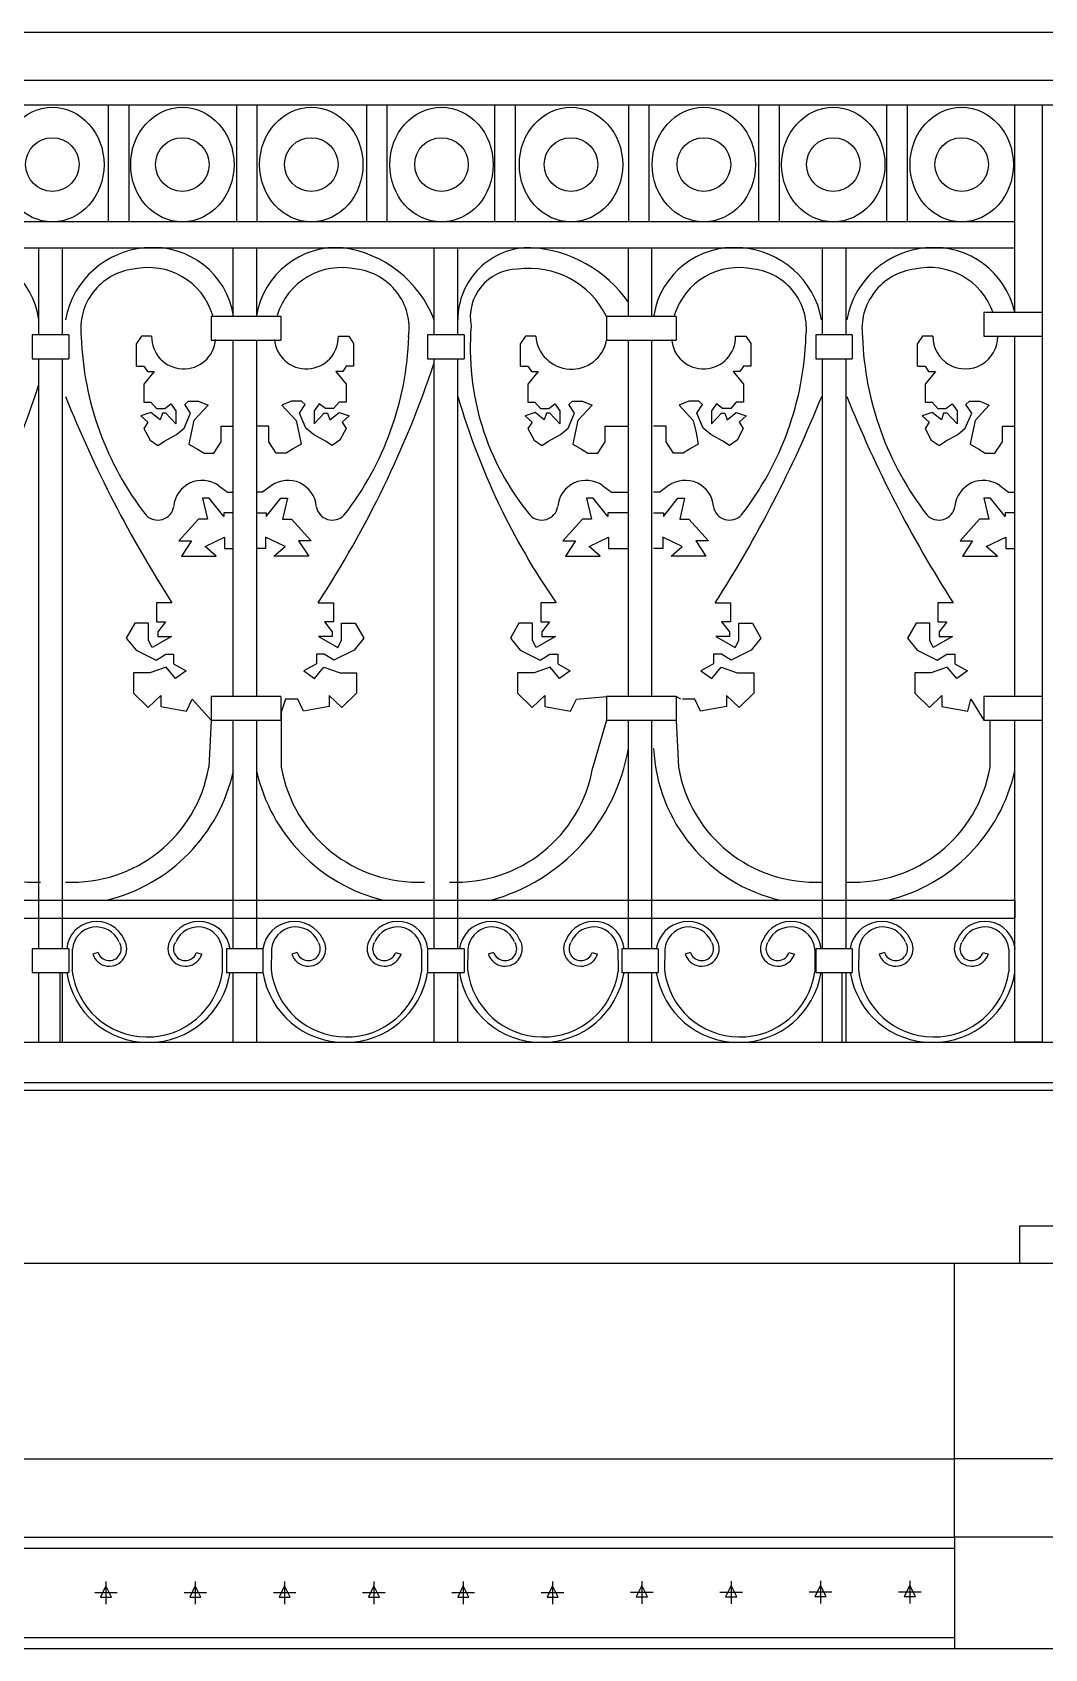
# Model space of a CAD drawing. Header units: millimetres. Extents: x 1931 to 30327, y -2374 to 17555.
# Drawn here: x 11804 to 12711, y 12783 to 14230 of the extents above; entities that cross this region are included whole.
import ezdxf

# ---------------------------------------------------------------- set-up
doc = ezdxf.new("R2010")
doc.units = ezdxf.units.MM

msp = doc.modelspace()

# ---------------------------------------------------------------- linework, layer by layer
at = {"color": 4, "linetype": 'ByBlock', "lineweight": -2}
for p, q in [((10889.6, 14230.4), (12803.1, 14230.4)), ((10889.6, 14187.5), (12803.1, 14187.5)), ((12803.1, 14165.1), (10889.6, 14165.1)), ((11872.2, 14060.8), (11872.2, 14165.1)), ((11890.5, 14060.8), (11890.5, 14165.1)), ((11987, 14060.8), (11987, 14165.1)), ((12005.3, 14060.8), (12005.3, 14165.1)), ((12103.4, 14060.8), (12103.4, 14165.1)), ((12121.7, 14060.8), (12121.7, 14165.1)), ((12218.2, 14060.8), (12218.2, 14165.1)), ((12236.5, 14060.8), (12236.5, 14165.1)), ((12338.1, 14060.8), (12338.1, 14165.1)), ((12356.4, 14060.8), (12356.4, 14165.1)), ((12454.6, 14060.8), (12454.6, 14165.1)), ((12472.9, 14060.8), (12472.9, 14165.1)), ((12569.3, 14060.8), (12569.3, 14165.1)), ((12587.6, 14060.8), (12587.6, 14165.1)), ((12683.9, 13979.7), (12683.9, 14165.1)), ((12708.2, 14165.1), (12708.2, 13326.3)), ((12683.9, 14060.8), (10962.5, 14060.8)), ((10962.5, 14037.6), (12683.9, 14037.6)), ((11809.7, 13959.5), (11809.7, 14037.6)), ((11830.9, 13959.5), (11830.9, 14037.6)), ((11983.6, 13976), (11983.6, 14037.6)), ((12004.8, 13976), (12004.8, 14037.6)), ((12163.8, 13959.5), (12163.8, 14037.6)), ((12185, 13959.5), (12185, 14037.6)), ((12337.7, 13976), (12337.7, 14037.6)), ((12358.8, 13976), (12358.8, 14037.6)), ((12511.4, 13959.5), (12511.4, 14037.6)), ((12532.6, 13959.5), (12532.6, 14037.6)), ((12708.2, 13979.7), (12655.9, 13979.7)), ((12655.9, 13979.7), (12655.9, 13958.4)), ((12026.5, 13976), (11964, 13976)), ((11964, 13976), (11964, 13954.7)), ((12026.5, 13976), (12026.5, 13954.7)), ((12380.5, 13976), (12318.1, 13976)), ((12318.1, 13976), (12318.1, 13954.7)), ((12380.5, 13976), (12380.5, 13954.7)), ((11836.5, 13959.5), (11803.8, 13959.5)), ((11803.8, 13959.5), (11803.8, 13938.2)), ((11836.5, 13959.5), (11836.5, 13938.2)), ((11901.5, 13958.3), (11897, 13951.8)), ((11897, 13931.5), (11897, 13951.8)), ((11910.7, 13958.3), (11901.5, 13958.3)), ((11964, 13954.7), (12026.5, 13954.7)), ((11983.6, 13635.9), (11983.6, 13954.7)), ((12004.8, 13635.9), (12004.8, 13954.7)), ((12078, 13958.3), (12087.2, 13958.3)), ((12087.2, 13958.3), (12091.6, 13951.8)), ((12091.6, 13951.8), (12091.6, 13931.5)), ((12190.6, 13959.5), (12157.9, 13959.5)), ((12157.9, 13959.5), (12157.9, 13938.2)), ((12190.6, 13959.5), (12190.6, 13938.2)), ((12245.5, 13958.3), (12241, 13951.8)), ((12241, 13931.5), (12241, 13951.8)), ((12254.7, 13958.3), (12245.5, 13958.3)), ((12318.1, 13954.7), (12380.5, 13954.7)), ((12337.7, 13635.9), (12337.7, 13954.7)), ((12358.8, 13635.9), (12358.8, 13954.7)), ((12433.7, 13958.3), (12442.9, 13958.3)), ((12442.9, 13958.3), (12447.3, 13951.8)), ((12447.3, 13951.8), (12447.3, 13931.5)), ((12538.1, 13959.5), (12505.5, 13959.5)), ((12505.5, 13959.5), (12505.5, 13938.2)), ((12538.1, 13959.5), (12538.1, 13938.2)), ((12601.1, 13958.3), (12596.7, 13951.8)), ((12596.7, 13931.5), (12596.7, 13951.8)), ((12610.4, 13958.3), (12601.1, 13958.3)), ((12655.9, 13958.4), (12708.2, 13958.4)), ((12683.9, 13635.9), (12683.9, 13958.4)), ((11803.8, 13938.2), (11836.5, 13938.2)), ((11809.7, 13410), (11809.7, 13938.2)), ((11830.9, 13410), (11830.9, 13938.2)), ((12157.9, 13938.2), (12190.6, 13938.2)), ((12163.8, 13410), (12163.8, 13938.2)), ((12185, 13410), (12185, 13938.2)), ((12505.5, 13938.2), (12538.1, 13938.2)), ((12511.4, 13410), (12511.4, 13938.2)), ((12532.6, 13410), (12532.6, 13938.2)), ((11897, 13931.5), (11903.7, 13931.5)), ((11903.7, 13931.5), (11906.9, 13926.8)), ((11912.9, 13926.8), (11903.7, 13915.3)), ((11906.9, 13926.8), (11912.9, 13926.8)), ((12081.8, 13926.8), (12075.8, 13926.8)), ((12075.8, 13926.8), (12085, 13915.3)), ((12085, 13931.5), (12081.8, 13926.8)), ((12091.6, 13931.5), (12085, 13931.5)), ((12241, 13931.5), (12247.7, 13931.5)), ((12247.7, 13931.5), (12250.8, 13926.8)), ((12256.9, 13926.8), (12247.7, 13915.3)), ((12250.8, 13926.8), (12256.9, 13926.8)), ((12437.5, 13926.8), (12431.5, 13926.8)), ((12431.5, 13926.8), (12440.7, 13915.3)), ((12440.7, 13931.5), (12437.5, 13926.8)), ((12447.3, 13931.5), (12440.7, 13931.5)), ((12596.7, 13931.5), (12603.4, 13931.5)), ((12603.4, 13931.5), (12606.5, 13926.8)), ((12612.6, 13926.8), (12603.4, 13915.3)), ((12606.5, 13926.8), (12612.6, 13926.8)), ((11903.7, 13915.3), (11903.7, 13908.7)), ((11903.7, 13908.7), (11903.7, 13899.2)), ((12085, 13915.3), (12085, 13908.7)), ((12085, 13908.7), (12085, 13899.2)), ((12247.7, 13915.3), (12247.7, 13908.7)), ((12247.7, 13908.7), (12247.7, 13899.2)), ((12440.7, 13915.3), (12440.7, 13908.7)), ((12440.7, 13908.7), (12440.7, 13899.2)), ((12603.4, 13915.3), (12603.4, 13908.7)), ((12603.4, 13908.7), (12603.4, 13899.2)), ((11903.7, 13899.2), (11910, 13899.2)), ((11910, 13899.2), (11915, 13893.6)), ((11915, 13893.6), (11922.4, 13893.6)), ((11922.4, 13893.6), (11927.9, 13897.9)), ((11927.9, 13897.9), (11932.4, 13891.4)), ((11932.4, 13891.4), (11932.4, 13879.9)), ((11940.4, 13897.1), (11943.6, 13900.1)), ((11945.5, 13889.5), (11940.4, 13897.1)), ((11943.6, 13900.1), (11952.6, 13900.1)), ((11961.2, 13896.5), (11948.6, 13882.8)), ((11952.6, 13900.1), (11961.2, 13896.5)), ((12036, 13900.1), (12027.4, 13896.5)), ((12027.4, 13896.5), (12040.1, 13882.8)), ((12045, 13900.1), (12036, 13900.1)), ((12043.2, 13889.5), (12048.3, 13897.1)), ((12048.3, 13897.1), (12045, 13900.1)), ((12060.8, 13897.9), (12056.3, 13891.4)), ((12056.3, 13891.4), (12056.3, 13879.9)), ((12066.3, 13893.6), (12060.8, 13897.9)), ((12073.7, 13893.6), (12066.3, 13893.6)), ((12078.6, 13899.2), (12073.7, 13893.6)), ((12085, 13899.2), (12078.6, 13899.2)), ((12247.7, 13899.2), (12254, 13899.2)), ((12254, 13899.2), (12259, 13893.6)), ((12259, 13893.6), (12266.4, 13893.6)), ((12266.4, 13893.6), (12271.9, 13897.9)), ((12271.9, 13897.9), (12276.4, 13891.4)), ((12276.4, 13891.4), (12276.4, 13879.9)), ((12284.4, 13897.1), (12287.6, 13900.1)), ((12289.5, 13889.5), (12284.4, 13897.1)), ((12287.6, 13900.1), (12296.6, 13900.1)), ((12305.2, 13896.5), (12292.5, 13882.8)), ((12296.6, 13900.1), (12305.2, 13896.5)), ((12391.7, 13900.1), (12383.1, 13896.5)), ((12383.1, 13896.5), (12395.8, 13882.8)), ((12400.7, 13900.1), (12391.7, 13900.1)), ((12398.9, 13889.5), (12404, 13897.1)), ((12404, 13897.1), (12400.7, 13900.1)), ((12416.5, 13897.9), (12412, 13891.4)), ((12412, 13891.4), (12412, 13879.9)), ((12422, 13893.6), (12416.5, 13897.9)), ((12429.4, 13893.6), (12422, 13893.6)), ((12434.3, 13899.2), (12429.4, 13893.6)), ((12440.7, 13899.2), (12434.3, 13899.2)), ((12603.4, 13899.2), (12609.7, 13899.2)), ((12609.7, 13899.2), (12614.7, 13893.6)), ((12614.7, 13893.6), (12622, 13893.6)), ((12622, 13893.6), (12627.6, 13897.9)), ((12627.6, 13897.9), (12632.1, 13891.4)), ((12632.1, 13891.4), (12632.1, 13879.9)), ((12640, 13897.1), (12643.3, 13900.1)), ((12645.2, 13889.5), (12640, 13897.1)), ((12643.3, 13900.1), (12652.3, 13900.1)), ((12660.9, 13896.5), (12648.2, 13882.8)), ((12652.3, 13900.1), (12660.9, 13896.5)), ((11910.1, 13889.9), (11901.1, 13887.1)), ((11901.1, 13887.1), (11907.4, 13881.3)), ((11907.4, 13881.3), (11903.8, 13875.6)), ((11918.3, 13883.4), (11910.1, 13889.9)), ((11920.3, 13889.5), (11918.3, 13883.4)), ((11923.4, 13889.5), (11920.3, 13889.5)), ((11932.4, 13879.9), (11923.4, 13889.5)), ((11939.8, 13876), (11945.5, 13889.5)), ((11948.6, 13882.8), (11946.1, 13871.9)), ((11972.9, 13863.8), (11972.9, 13877.7)), ((11972.9, 13877.7), (11984, 13877.7)), ((12015.8, 13877.7), (12004.6, 13877.7)), ((12015.8, 13863.8), (12015.8, 13877.7)), ((12040.1, 13882.8), (12042.6, 13871.9)), ((12048.9, 13876), (12043.2, 13889.5)), ((12056.3, 13879.9), (12065.3, 13889.5)), ((12065.3, 13889.5), (12068.3, 13889.5)), ((12068.3, 13889.5), (12070.4, 13883.4)), ((12070.4, 13883.4), (12078.6, 13889.9)), ((12078.6, 13889.9), (12087.6, 13887.1)), ((12087.6, 13887.1), (12081.2, 13881.3)), ((12081.2, 13881.3), (12084.9, 13875.6)), ((12254.1, 13889.9), (12245.1, 13887.1)), ((12245.1, 13887.1), (12251.4, 13881.3)), ((12251.4, 13881.3), (12247.7, 13875.6)), ((12262.3, 13883.4), (12254.1, 13889.9)), ((12264.3, 13889.5), (12262.3, 13883.4)), ((12267.4, 13889.5), (12264.3, 13889.5)), ((12276.4, 13879.9), (12267.4, 13889.5)), ((12283.7, 13876), (12289.5, 13889.5)), ((12292.5, 13882.8), (12290.1, 13871.9)), ((12316.9, 13863.8), (12316.9, 13877.7)), ((12316.9, 13877.7), (12337.7, 13877.7)), ((12371.5, 13877.7), (12360.3, 13877.7)), ((12371.5, 13863.8), (12371.5, 13877.7)), ((12395.8, 13882.8), (12398.3, 13871.9)), ((12404.6, 13876), (12398.9, 13889.5)), ((12412, 13879.9), (12421, 13889.5)), ((12421, 13889.5), (12424, 13889.5)), ((12424, 13889.5), (12426.1, 13883.4)), ((12426.1, 13883.4), (12434.3, 13889.9)), ((12434.3, 13889.9), (12443.3, 13887.1)), ((12443.3, 13887.1), (12436.9, 13881.3)), ((12436.9, 13881.3), (12440.6, 13875.6)), ((12609.8, 13889.9), (12600.8, 13887.1)), ((12600.8, 13887.1), (12607.1, 13881.3)), ((12607.1, 13881.3), (12603.4, 13875.6)), ((12618, 13883.4), (12609.8, 13889.9)), ((12620, 13889.5), (12618, 13883.4)), ((12623.1, 13889.5), (12620, 13889.5)), ((12632.1, 13879.9), (12623.1, 13889.5)), ((12639.4, 13876), (12645.2, 13889.5)), ((12648.2, 13882.8), (12645.8, 13871.9)), ((12672.6, 13863.8), (12672.6, 13877.7)), ((12672.6, 13877.7), (12683.7, 13877.7)), ((11903.8, 13875.6), (11909.3, 13865.4)), ((11909.3, 13865.4), (11916.2, 13860.5)), ((11916.2, 13860.5), (11922.2, 13864.4)), ((11922.2, 13864.4), (11933, 13870.3)), ((11933, 13870.3), (11939.8, 13876)), ((11946.1, 13871.9), (11944.1, 13861.7)), ((11944.1, 13861.7), (11951.8, 13857.2)), ((11966.4, 13853.6), (11972.9, 13863.8)), ((12022.3, 13853.6), (12015.8, 13863.8)), ((12044.6, 13861.7), (12036.8, 13857.2)), ((12042.6, 13871.9), (12044.6, 13861.7)), ((12055.7, 13870.3), (12048.9, 13876)), ((12066.5, 13864.4), (12055.7, 13870.3)), ((12072.4, 13860.5), (12066.5, 13864.4)), ((12079.4, 13865.4), (12072.4, 13860.5)), ((12084.9, 13875.6), (12079.4, 13865.4)), ((12247.7, 13875.6), (12253.3, 13865.4)), ((12253.3, 13865.4), (12260.2, 13860.5)), ((12260.2, 13860.5), (12266.2, 13864.4)), ((12266.2, 13864.4), (12277, 13870.3)), ((12277, 13870.3), (12283.7, 13876)), ((12290.1, 13871.9), (12288, 13861.7)), ((12288, 13861.7), (12295.8, 13857.2)), ((12310.3, 13853.6), (12316.9, 13863.8)), ((12378, 13853.6), (12371.5, 13863.8)), ((12400.3, 13861.7), (12392.5, 13857.2)), ((12398.3, 13871.9), (12400.3, 13861.7)), ((12411.4, 13870.3), (12404.6, 13876)), ((12422.2, 13864.4), (12411.4, 13870.3)), ((12428.1, 13860.5), (12422.2, 13864.4)), ((12435.1, 13865.4), (12428.1, 13860.5)), ((12440.6, 13875.6), (12435.1, 13865.4)), ((12603.4, 13875.6), (12609, 13865.4)), ((12609, 13865.4), (12615.9, 13860.5)), ((12615.9, 13860.5), (12621.8, 13864.4)), ((12621.8, 13864.4), (12632.7, 13870.3)), ((12632.7, 13870.3), (12639.4, 13876)), ((12645.8, 13871.9), (12643.7, 13861.7)), ((12643.7, 13861.7), (12651.5, 13857.2)), ((12666, 13853.6), (12672.6, 13863.8)), ((11951.8, 13857.2), (11957.6, 13853.6)), ((11957.6, 13853.6), (11966.4, 13853.6)), ((12031.1, 13853.6), (12022.3, 13853.6)), ((12036.8, 13857.2), (12031.1, 13853.6)), ((12295.8, 13857.2), (12301.5, 13853.6)), ((12301.5, 13853.6), (12310.3, 13853.6)), ((12386.8, 13853.6), (12378, 13853.6)), ((12392.5, 13857.2), (12386.8, 13853.6)), ((12651.5, 13857.2), (12657.2, 13853.6)), ((12657.2, 13853.6), (12666, 13853.6)), ((11970.6, 13824.6), (11978.5, 13818.6)), ((11978.5, 13818.6), (11984, 13818.6)), ((12010.1, 13818.6), (12004.6, 13818.6)), ((12018.1, 13824.6), (12010.1, 13818.6)), ((12314.6, 13824.6), (12322.5, 13818.6)), ((12322.5, 13818.6), (12337.7, 13818.6)), ((12365.8, 13818.6), (12360.3, 13818.6)), ((12373.7, 13824.6), (12365.8, 13818.6)), ((12670.3, 13824.6), (12678.2, 13818.6)), ((12678.2, 13818.6), (12683.7, 13818.6)), ((11962.2, 13813.4), (11956.3, 13813.4)), ((11956.3, 13813.4), (11960.7, 13794.7)), ((11975.3, 13796.9), (11962.2, 13813.4)), ((12013.3, 13796.9), (12026.4, 13813.4)), ((12026.4, 13813.4), (12032.4, 13813.4)), ((12032.4, 13813.4), (12028, 13794.7)), ((12306.2, 13813.4), (12300.3, 13813.4)), ((12300.3, 13813.4), (12304.7, 13794.7)), ((12319.3, 13796.9), (12306.2, 13813.4)), ((12369, 13796.9), (12382.1, 13813.4)), ((12382.1, 13813.4), (12388, 13813.4)), ((12388, 13813.4), (12383.7, 13794.7)), ((12661.9, 13813.4), (12656, 13813.4)), ((12656, 13813.4), (12660.4, 13794.7)), ((12675, 13796.9), (12661.9, 13813.4)), ((11952.6, 13794.7), (11935.1, 13775.1)), ((11960.7, 13794.7), (11952.6, 13794.7)), ((11984, 13800.3), (11975.3, 13800.3)), ((11975.3, 13800.3), (11975.3, 13796.9)), ((12004.6, 13800.3), (12013.3, 13800.3)), ((12013.3, 13800.3), (12013.3, 13796.9)), ((12028, 13794.7), (12036.1, 13794.7)), ((12036.1, 13794.7), (12053.6, 13775.1)), ((12296.6, 13794.7), (12279.1, 13775.1)), ((12304.7, 13794.7), (12296.6, 13794.7)), ((12337.7, 13800.3), (12319.3, 13800.3)), ((12319.3, 13800.3), (12319.3, 13796.9)), ((12360.3, 13800.3), (12369, 13800.3)), ((12369, 13800.3), (12369, 13796.9)), ((12383.7, 13794.7), (12391.8, 13794.7)), ((12391.8, 13794.7), (12409.3, 13775.1)), ((12652.2, 13794.7), (12634.8, 13775.1)), ((12660.4, 13794.7), (12652.2, 13794.7)), ((12683.7, 13800.3), (12675, 13800.3)), ((12675, 13800.3), (12675, 13796.9)), ((11935.1, 13775.1), (11946.3, 13775.1)), ((11946.3, 13775.1), (11937.3, 13761.3)), ((11958.5, 13770.1), (11976, 13778.5)), ((11976, 13778.5), (11976, 13768.2)), ((12030.2, 13770.1), (12012.7, 13778.5)), ((12012.7, 13778.5), (12012.7, 13768.2)), ((12053.6, 13775.1), (12042.3, 13775.1)), ((12042.3, 13775.1), (12051.4, 13761.3)), ((12279.1, 13775.1), (12290.3, 13775.1)), ((12290.3, 13775.1), (12281.3, 13761.3)), ((12302.5, 13770.1), (12320, 13778.5)), ((12320, 13778.5), (12320, 13768.2)), ((12385.9, 13770.1), (12368.4, 13778.5)), ((12368.4, 13778.5), (12368.4, 13768.2)), ((12409.3, 13775.1), (12398, 13775.1)), ((12398, 13775.1), (12407.1, 13761.3)), ((12634.8, 13775.1), (12646, 13775.1)), ((12646, 13775.1), (12636.9, 13761.3)), ((12658.2, 13770.1), (12675.6, 13778.5)), ((12675.6, 13778.5), (12675.6, 13768.2)), ((11937.3, 13761.3), (11968.5, 13761.3)), ((11968.5, 13761.3), (11958.5, 13770.1)), ((11976, 13768.2), (11984, 13768.2)), ((12012.7, 13768.2), (12004.6, 13768.2)), ((12020.2, 13761.3), (12030.2, 13770.1)), ((12051.4, 13761.3), (12020.2, 13761.3)), ((12281.3, 13761.3), (12312.5, 13761.3)), ((12312.5, 13761.3), (12302.5, 13770.1)), ((12320, 13768.2), (12337.7, 13768.2)), ((12368.4, 13768.2), (12360.3, 13768.2)), ((12375.9, 13761.3), (12385.9, 13770.1)), ((12407.1, 13761.3), (12375.9, 13761.3)), ((12636.9, 13761.3), (12668.2, 13761.3)), ((12668.2, 13761.3), (12658.2, 13770.1)), ((12675.6, 13768.2), (12683.7, 13768.2)), ((11928.9, 13719.6), (11915.2, 13719.6)), ((11915.2, 13719.6), (11915.2, 13702.8)), ((12059.7, 13719.6), (12073.5, 13719.6)), ((12073.5, 13719.6), (12073.5, 13702.8)), ((12272.9, 13719.6), (12259.2, 13719.6)), ((12259.2, 13719.6), (12259.2, 13702.8)), ((12415.4, 13719.6), (12429.2, 13719.6)), ((12429.2, 13719.6), (12429.2, 13702.8)), ((12628.6, 13719.6), (12614.8, 13719.6)), ((12614.8, 13719.6), (12614.8, 13702.8)), ((11915.2, 13702.8), (11923.1, 13702.8)), ((11923.1, 13702.8), (11916.3, 13693.7)), ((12073.5, 13702.8), (12065.5, 13702.8)), ((12065.5, 13702.8), (12072.4, 13693.7)), ((12259.2, 13702.8), (12267.1, 13702.8)), ((12267.1, 13702.8), (12260.2, 13693.7)), ((12429.2, 13702.8), (12421.2, 13702.8)), ((12421.2, 13702.8), (12428.1, 13693.7)), ((12614.8, 13702.8), (12622.8, 13702.8)), ((12622.8, 13702.8), (12615.9, 13693.7)), ((11895.7, 13701.4), (11888, 13687.9)), ((11907.9, 13701.4), (11895.7, 13701.4)), ((11907.9, 13690.8), (11907.9, 13701.4)), ((11907.9, 13686), (11907.9, 13690.8)), ((11928.5, 13689.5), (11911.1, 13679.6)), ((11916.3, 13693.7), (11916.3, 13689.5)), ((11916.3, 13689.5), (11928.5, 13689.5)), ((12072.4, 13689.5), (12060.2, 13689.5)), ((12060.2, 13689.5), (12077.6, 13679.6)), ((12072.4, 13693.7), (12072.4, 13689.5)), ((12080.8, 13690.8), (12080.8, 13701.4)), ((12080.8, 13701.4), (12093, 13701.4)), ((12080.8, 13686), (12080.8, 13690.8)), ((12093, 13701.4), (12100.7, 13687.9)), ((12239.7, 13701.4), (12232, 13687.9)), ((12251.9, 13701.4), (12239.7, 13701.4)), ((12251.9, 13690.8), (12251.9, 13701.4)), ((12251.9, 13686), (12251.9, 13690.8)), ((12272.5, 13689.5), (12255.1, 13679.6)), ((12260.2, 13693.7), (12260.2, 13689.5)), ((12260.2, 13689.5), (12272.5, 13689.5)), ((12428.1, 13689.5), (12415.9, 13689.5)), ((12415.9, 13689.5), (12433.2, 13679.6)), ((12428.1, 13693.7), (12428.1, 13689.5)), ((12436.5, 13690.8), (12436.5, 13701.4)), ((12436.5, 13701.4), (12448.7, 13701.4)), ((12436.5, 13686), (12436.5, 13690.8)), ((12448.7, 13701.4), (12456.4, 13687.9)), ((12595.4, 13701.4), (12587.7, 13687.9)), ((12607.6, 13701.4), (12595.4, 13701.4)), ((12607.6, 13690.8), (12607.6, 13701.4)), ((12607.6, 13686), (12607.6, 13690.8)), ((12628.1, 13689.5), (12610.8, 13679.6)), ((12615.9, 13693.7), (12615.9, 13689.5)), ((12615.9, 13689.5), (12628.1, 13689.5)), ((11888, 13687.9), (11896.7, 13677.3)), ((11896.7, 13677.3), (11914.7, 13668.3)), ((11911.1, 13679.6), (11907.9, 13686)), ((11914.7, 13668.3), (11923.3, 13673.8)), ((11923.3, 13673.8), (11930.4, 13673.8)), ((11930.4, 13673.8), (11930.4, 13665.1)), ((12065.3, 13673.8), (12058.3, 13673.8)), ((12058.3, 13673.8), (12058.3, 13665.1)), ((12074, 13668.3), (12065.3, 13673.8)), ((12092, 13677.3), (12074, 13668.3)), ((12077.6, 13679.6), (12080.8, 13686)), ((12100.7, 13687.9), (12092, 13677.3)), ((12232, 13687.9), (12240.7, 13677.3)), ((12240.7, 13677.3), (12258.6, 13668.3)), ((12255.1, 13679.6), (12251.9, 13686)), ((12258.6, 13668.3), (12267.3, 13673.8)), ((12267.3, 13673.8), (12274.4, 13673.8)), ((12274.4, 13673.8), (12274.4, 13665.1)), ((12421, 13673.8), (12414, 13673.8)), ((12414, 13673.8), (12414, 13665.1)), ((12429.7, 13668.3), (12421, 13673.8)), ((12447.7, 13677.3), (12429.7, 13668.3)), ((12433.2, 13679.6), (12436.5, 13686)), ((12456.4, 13687.9), (12447.7, 13677.3)), ((12587.7, 13687.9), (12596.3, 13677.3)), ((12596.3, 13677.3), (12614.3, 13668.3)), ((12610.8, 13679.6), (12607.6, 13686)), ((12614.3, 13668.3), (12623, 13673.8)), ((12623, 13673.8), (12630.1, 13673.8)), ((12630.1, 13673.8), (12630.1, 13665.1)), ((11923.6, 13662.2), (11909.2, 13657.1)), ((11932, 13652), (11923.6, 13662.2)), ((11930.4, 13665.1), (11941.6, 13658.7)), ((12058.3, 13665.1), (12047, 13658.7)), ((12056.7, 13652), (12065, 13662.2)), ((12065, 13662.2), (12079.5, 13657.1)), ((12267.6, 13662.2), (12253.2, 13657.1)), ((12276, 13652), (12267.6, 13662.2)), ((12274.4, 13665.1), (12285.6, 13658.7)), ((12414, 13665.1), (12402.7, 13658.7)), ((12412.4, 13652), (12420.7, 13662.2)), ((12420.7, 13662.2), (12435.2, 13657.1)), ((12623.3, 13662.2), (12608.9, 13657.1)), ((12631.7, 13652), (12623.3, 13662.2)), ((12630.1, 13665.1), (12641.3, 13658.7)), ((11909.2, 13657.1), (11894.4, 13657.1)), ((11894.4, 13657.1), (11894.4, 13638.8)), ((11941.6, 13658.7), (11932, 13652)), ((12047, 13658.7), (12056.7, 13652)), ((12079.5, 13657.1), (12094.3, 13657.1)), ((12094.3, 13657.1), (12094.3, 13638.8)), ((12253.2, 13657.1), (12238.4, 13657.1)), ((12238.4, 13657.1), (12238.4, 13638.8)), ((12285.6, 13658.7), (12276, 13652)), ((12402.7, 13658.7), (12412.4, 13652)), ((12435.2, 13657.1), (12449.9, 13657.1)), ((12449.9, 13657.1), (12449.9, 13638.8)), ((12608.9, 13657.1), (12594.1, 13657.1)), ((12594.1, 13657.1), (12594.1, 13638.8)), ((12641.3, 13658.7), (12631.7, 13652)), ((11894.4, 13638.8), (11907.6, 13626)), ((11907.6, 13626), (11918.8, 13636.6)), ((11918.8, 13636.6), (11918.8, 13626.9)), ((11942, 13622.8), (11947.1, 13633.3)), ((11947.1, 13633.3), (11964, 13614.6)), ((12026.5, 13635.9), (11964, 13635.9)), ((11964, 13635.9), (11964, 13614.6)), ((12026.5, 13635.9), (12026.5, 13614.6)), ((12030.7, 13633.3), (12026.8, 13621.8)), ((12041.6, 13633.3), (12030.7, 13633.3)), ((12046.7, 13622.8), (12041.6, 13633.3)), ((12081.1, 13626), (12069.8, 13636.6)), ((12069.8, 13636.6), (12069.8, 13626.9)), ((12094.3, 13638.8), (12081.1, 13626)), ((12238.4, 13638.8), (12251.6, 13626)), ((12251.6, 13626), (12262.8, 13636.6)), ((12262.8, 13636.6), (12262.8, 13626.9)), ((12285.9, 13622.8), (12291.1, 13633.3)), ((12291.1, 13633.3), (12318.1, 13635.9)), ((12380.5, 13635.9), (12318.1, 13635.9)), ((12318.1, 13635.9), (12318.1, 13614.6)), ((12380.5, 13635.9), (12380.5, 13614.6)), ((12384.7, 13633.3), (12380.5, 13635.9)), ((12397.3, 13633.3), (12386.3, 13633.3)), ((12402.4, 13622.8), (12397.3, 13633.3)), ((12436.8, 13626), (12425.5, 13636.6)), ((12425.5, 13636.6), (12425.5, 13626.9)), ((12449.9, 13638.8), (12436.8, 13626)), ((12594.1, 13638.8), (12607.3, 13626)), ((12607.3, 13626), (12618.5, 13636.6)), ((12618.5, 13636.6), (12618.5, 13626.9)), ((12641.6, 13622.8), (12644.4, 13633.3)), ((12644.4, 13633.3), (12655.9, 13614.6)), ((12708.2, 13635.8), (12655.9, 13635.8)), ((12655.9, 13635.8), (12655.9, 13614.5)), ((11918.8, 13626.9), (11942, 13622.8)), ((12026.8, 13621.8), (12026.8, 13572.5)), ((12069.8, 13626.9), (12046.7, 13622.8)), ((12262.8, 13626.9), (12285.9, 13622.8)), ((12425.5, 13626.9), (12402.4, 13622.8)), ((12618.5, 13626.9), (12641.6, 13622.8)), ((11964, 13614.6), (11961.9, 13572.5)), ((11964, 13614.6), (12026.5, 13614.6)), ((11983.6, 13410), (11983.6, 13614.6)), ((12004.8, 13410), (12004.8, 13614.6)), ((12318.1, 13614.6), (12305.9, 13572.5)), ((12318.1, 13614.6), (12380.5, 13614.6)), ((12337.7, 13410), (12337.7, 13614.6)), ((12358.8, 13410), (12358.8, 13614.6)), ((12380.5, 13614.6), (12382.5, 13572.5)), ((12655.9, 13614.5), (12708.2, 13614.5)), ((12661.5, 13614.6), (12661.5, 13572.5)), ((12683.9, 13326.3), (12683.9, 13614.6)), ((10962.5, 13453.5), (12683.9, 13453.5)), ((12683.9, 13453.5), (12683.9, 13437)), ((12683.9, 13437), (10962.5, 13437)), ((11836.5, 13410), (11803.8, 13410)), ((11803.8, 13410), (11803.8, 13388.7)), ((11836.5, 13410), (11836.5, 13388.7)), ((11839.6, 13409.5), (11839.4, 13391.2)), ((11862.7, 13406.7), (11857.9, 13405.2)), ((11951, 13406.7), (11955.7, 13405.2)), ((11974, 13409.5), (11974, 13389.4)), ((12010.3, 13410), (11977.7, 13410)), ((11977.7, 13410), (11977.7, 13388.7)), ((12010.3, 13410), (12010.3, 13388.7)), ((12018, 13409.5), (12017.7, 13391.2)), ((12041, 13406.7), (12036.2, 13405.2)), ((12129.3, 13406.7), (12134.1, 13405.2)), ((12152.3, 13409.5), (12152.4, 13389.4)), ((12190.6, 13410), (12157.9, 13410)), ((12157.9, 13410), (12157.9, 13388.7)), ((12190.6, 13410), (12190.6, 13388.7)), ((12194, 13409.5), (12193.7, 13391.2)), ((12217, 13406.7), (12212.2, 13405.2)), ((12305.3, 13406.7), (12310.1, 13405.2)), ((12328.3, 13409.5), (12328.4, 13389.4)), ((12364.4, 13410), (12331.8, 13410)), ((12331.8, 13410), (12331.8, 13388.7)), ((12364.4, 13410), (12364.4, 13388.7)), ((12370.3, 13409.5), (12370, 13391.2)), ((12393.3, 13406.7), (12388.6, 13405.2)), ((12481.7, 13406.7), (12486.4, 13405.2)), ((12504.7, 13409.5), (12504.7, 13389.4)), ((12538.1, 13410), (12505.5, 13410)), ((12505.5, 13410), (12505.5, 13388.7)), ((12538.1, 13410), (12538.1, 13388.7)), ((12544, 13409.5), (12543.7, 13391.2)), ((12567, 13406.7), (12562.2, 13405.2)), ((12655.3, 13406.7), (12660.1, 13405.2)), ((12678.3, 13409.5), (12678.4, 13389.4)), ((12683.9, 13388.7), (12683.9, 13410)), ((11803.8, 13388.7), (11836.5, 13388.7)), ((11809.7, 13326.3), (11809.7, 13388.7)), ((11828.8, 13326.3), (11828.8, 13388.7)), ((11830.9, 13326.3), (11830.9, 13388.7)), ((11977.7, 13388.7), (12010.3, 13388.7)), ((11983.6, 13326.3), (11983.6, 13388.7)), ((12004.8, 13326.3), (12004.8, 13388.7)), ((12157.9, 13388.7), (12190.6, 13388.7)), ((12163.8, 13326.3), (12163.8, 13388.7)), ((12185, 13326.3), (12185, 13388.7)), ((12331.8, 13388.7), (12364.4, 13388.7)), ((12337.7, 13326.3), (12337.7, 13388.7)), ((12358.8, 13326.3), (12358.8, 13388.7)), ((12505.5, 13388.7), (12538.1, 13388.7)), ((12511.4, 13326.3), (12511.4, 13388.7)), ((12529.3, 13326.3), (12529.3, 13388.7)), ((12532.6, 13326.3), (12532.6, 13388.7)), ((10901, 13326.3), (12746.6, 13326.3)), ((12708.2, 13326.3), (12683.9, 13326.3)), ((1930.6, 13283.4), (29930.6, 13283.4)), ((12741.6, 13290), (10927.9, 13290)), ((12740, 13290), (11296, 13290)), ((12688.2, 13128.1), (12688.2, 13161.9)), ((12688.2, 13161.9), (12893.5, 13161.9)), ((12629.8, 13128.1), (11329.8, 13128.1)), ((12629.8, 12883.4), (12629.8, 13128.1)), ((12780.6, 13128.1), (12629.8, 13128.1)), ((13098.9, 13128.1), (12688.2, 13128.1)), ((11329.8, 12953.4), (12629.8, 12953.4)), ((12780.6, 12953.4), (12629.8, 12953.4)), ((11329.8, 12883.4), (12629.8, 12883.4)), ((12629.8, 12883.4), (12629.8, 12783.4)), ((12780.6, 12883.4), (12629.8, 12883.4)), ((11329.8, 12873.4), (12629.8, 12873.4)), ((11869.7, 12839.6), (11864.8, 12829.6)), ((11869.7, 12843.5), (11869.8, 12823.3)), ((11874.8, 12829.6), (11869.7, 12839.6)), ((11949.7, 12839.6), (11944.8, 12829.6)), ((11949.7, 12843.5), (11949.8, 12823.3)), ((11954.8, 12829.6), (11949.7, 12839.6)), ((12029.7, 12839.6), (12024.8, 12829.6)), ((12029.7, 12843.5), (12029.8, 12823.3)), ((12034.8, 12829.6), (12029.7, 12839.6)), ((12109.7, 12839.6), (12104.8, 12829.6)), ((12109.7, 12843.5), (12109.8, 12823.3)), ((12114.8, 12829.6), (12109.7, 12839.6)), ((12189.7, 12839.6), (12184.8, 12829.6)), ((12189.7, 12843.5), (12189.8, 12823.3)), ((12194.8, 12829.6), (12189.7, 12839.6)), ((12269.7, 12839.6), (12264.8, 12829.6)), ((12269.7, 12843.5), (12269.8, 12823.3)), ((12274.8, 12829.6), (12269.7, 12839.6)), ((12349.7, 12839.9), (12344.8, 12829.8)), ((12349.7, 12843.8), (12349.8, 12823.6)), ((12354.8, 12829.9), (12349.7, 12839.9)), ((12429.7, 12839.9), (12424.8, 12829.8)), ((12429.7, 12843.8), (12429.8, 12823.6)), ((12434.8, 12829.9), (12429.7, 12839.9)), ((12509.7, 12840.1), (12504.8, 12830.1)), ((12509.7, 12844.1), (12509.8, 12823.9)), ((12514.8, 12830.2), (12509.7, 12840.1)), ((12589.7, 12840.1), (12584.8, 12830.1)), ((12589.7, 12844.1), (12589.8, 12823.9)), ((12594.8, 12830.2), (12589.7, 12840.1)), ((11879.8, 12833.5), (11859.7, 12833.4)), ((11864.8, 12829.6), (11874.8, 12829.6)), ((11959.8, 12833.5), (11939.7, 12833.4)), ((11944.8, 12829.6), (11954.8, 12829.6)), ((12039.8, 12833.5), (12019.7, 12833.4)), ((12024.8, 12829.6), (12034.8, 12829.6)), ((12119.8, 12833.5), (12099.7, 12833.4)), ((12104.8, 12829.6), (12114.8, 12829.6)), ((12199.8, 12833.5), (12179.7, 12833.4)), ((12184.8, 12829.6), (12194.8, 12829.6)), ((12279.8, 12833.5), (12259.7, 12833.4)), ((12264.8, 12829.6), (12274.8, 12829.6)), ((12359.8, 12833.7), (12339.7, 12833.7)), ((12344.8, 12829.8), (12354.8, 12829.9)), ((12439.8, 12833.7), (12419.7, 12833.7)), ((12424.8, 12829.8), (12434.8, 12829.9)), ((12519.8, 12834), (12499.7, 12834)), ((12504.8, 12830.1), (12514.8, 12830.2)), ((12599.8, 12834), (12579.7, 12834)), ((12584.8, 12830.1), (12594.8, 12830.2)), ((11329.8, 12793.4), (12629.8, 12793.4)), ((13430.6, 12783.4), (8429.8, 12783.4))]:
    msp.add_line(p, q, dxfattribs=at)
for centre in [(11821.8, 14112), (11938.2, 14112), (12053.7, 14112), (12170.3, 14112), (12286.3, 14112), (12405.3, 14112), (12521.2, 14112), (12636.2, 14112)]:
    msp.add_circle(centre, 24, dxfattribs=at)
for centre, radius, start, end in [((11734.6, 13961.7), 76, 8.6069, 87.1958), ((11911.3, 13958.7), 79.1, 93.6204, 169.4802), ((11912.2, 13965), 72.8, 9.299, 94.6134), ((12076.5, 13965), 72.8, 85.3866, 170.701), ((12067.6, 13935.3), 103.3, 21.4437, 81.8207), ((12249.2, 13973.4), 64.2, 88.9756, 180.2901), ((12243.6, 13923), 114.8, 34.9197, 86.6233), ((12432.2, 13965), 72.8, 85.3866, 170.701), ((12433, 13958.7), 79.1, 10.5198, 86.3796), ((12611, 13958.7), 79.1, 93.6204, 169.4802), ((12611.5, 13963.9), 73.9, 12.3109, 94.2888), ((11900.8, 13965.1), 53.6, 96.8898, 187.8325), ((11907.8, 13959.6), 60.2, 16.5434, 102.8889), ((12080.8, 13959.6), 60.2, 77.1111, 163.4566), ((12087.8, 13965.1), 53.6, 352.1675, 83.1102), ((12238.9, 13975.6), 42.8, 90.656, 190.9909), ((12249.2, 13942.5), 76.6, 25.8804, 98.1196), ((12436.5, 13959.6), 60.2, 77.1111, 163.4566), ((12443.5, 13965.1), 53.6, 352.1675, 83.1102), ((12600.5, 13965.1), 53.6, 96.8898, 187.8325), ((12607.5, 13959.6), 60.2, 19.43, 102.8889), ((12430.6, 13947.5), 234.6, 175.1356, 219.4414), ((12122.3, 13967.2), 274.8, 181.9676, 217.8859), ((11939.4, 13957.8), 28.7, 178.9589, 355.4312), ((12049.3, 13957.8), 28.7, 184.5688, 1.0411), ((11866.4, 13967.2), 274.8, 322.1141, 358.0324), ((12286.7, 13960.9), 32.1, 184.6012, 348.8432), ((12405, 13957.8), 28.7, 184.5688, 1.0411), ((12222.1, 13967.2), 274.8, 322.1141, 358.0324), ((12822, 13967.2), 274.8, 181.9676, 217.8859), ((12639.4, 13958.2), 29.1, 179.6908, 0.4693), ((11279.8, 14230.1), 932.1, 326.7955, 341.5135), ((11054.5, 14158), 793.3, 326.4577, 342.1729), ((12859, 14316.8), 1105.3, 201.9055, 212.7027), ((12797.4, 14082.6), 637.8, 196.2197, 214.6843), ((11485.3, 14316.8), 1105.3, 327.2973, 338.0945), ((13558.7, 14316.8), 1105.3, 201.9055, 212.7027), ((11955.9, 13803.8), 25.5, 54.755, 174.9151), ((12032.8, 13803.8), 25.5, 5.0849, 125.245), ((12299.9, 13803.8), 25.5, 54.755, 174.9151), ((12388.5, 13803.8), 25.5, 5.0849, 125.245), ((12655.6, 13803.8), 25.5, 54.755, 174.9151), ((11916.2, 13808.2), 14.5, 222.2814, 351.3628), ((12072.5, 13808.2), 14.5, 188.6372, 317.7186), ((12260.1, 13808.2), 14.5, 222.2814, 351.3628), ((12428.2, 13808.2), 14.5, 188.6372, 317.7186), ((12615.8, 13808.2), 14.5, 222.2814, 351.3628), ((12169.2, 13618.3), 171, 285.4225, 350.2455), ((12506.5, 13596.1), 146.4, 182.6552, 257.0432), ((11805.1, 13593.7), 124.1, 189.836, 272.7963), ((11839.6, 13593.7), 124.1, 267.2037, 350.164), ((12149.1, 13593.7), 124.1, 189.836, 272.7963), ((12183.6, 13593.7), 124.1, 267.2037, 350.164), ((12504.8, 13593.7), 124.1, 189.836, 272.7963), ((12539.3, 13593.7), 124.1, 267.2037, 350.164), ((11834.1, 13602.7), 153.6, 283.7659, 347.477), ((12154.6, 13602.7), 153.6, 192.523, 256.2341), ((12533.8, 13602.7), 153.6, 283.7659, 347.477), ((11861.4, 13407.7), 26.8, 23.2704, 175.2039), ((11861.4, 13407.7), 21.8, 23.2704, 175.2039), ((11953.1, 13406.3), 28.1, 7.5692, 154.6345), ((11952.3, 13407.7), 21.8, 4.7961, 156.7296), ((12038.6, 13405.8), 28.6, 26.0368, 171.5409), ((12039.7, 13407.7), 21.8, 23.2704, 175.2039), ((12130.9, 13407.3), 27.2, 5.561, 156.1663), ((12130.6, 13407.7), 21.8, 4.7961, 156.7296), ((12214.6, 13405.8), 28.6, 26.0368, 171.5409), ((12215.7, 13407.7), 21.8, 23.2704, 175.2039), ((12306.8, 13407.3), 27.2, 5.561, 156.1663), ((12306.6, 13407.7), 21.8, 4.7961, 156.7296), ((12391, 13405.8), 28.6, 26.0368, 171.5409), ((12392, 13407.7), 21.8, 23.2704, 175.2039), ((12483.2, 13407.3), 27.2, 5.561, 156.1663), ((12482.9, 13407.7), 21.8, 4.7961, 156.7296), ((12564.6, 13405.8), 28.6, 26.0368, 171.5409), ((12565.7, 13407.7), 21.8, 23.2704, 175.2039), ((12656.9, 13407.3), 27.2, 5.561, 156.1663), ((12656.6, 13407.7), 21.8, 4.7961, 156.7296), ((11872.8, 13410), 15.6, 197.8691, 32.2021), ((11872.8, 13410), 10.6, 197.8691, 32.2021), ((11940.9, 13410), 15.6, 147.7979, 342.1309), ((11940.9, 13410), 10.6, 147.7979, 342.1309), ((12051.1, 13410), 15.6, 197.8691, 32.2021), ((12051.1, 13410), 10.6, 197.8691, 32.2021), ((12119.2, 13410), 15.6, 147.7979, 342.1309), ((12119.2, 13410), 10.6, 147.7979, 342.1309), ((12227.1, 13410), 15.6, 197.8691, 32.2021), ((12227.1, 13410), 10.6, 197.8691, 32.2021), ((12295.2, 13410), 15.6, 147.7979, 342.1309), ((12295.2, 13410), 10.6, 147.7979, 342.1309), ((12403.4, 13410), 15.6, 197.8691, 32.2021), ((12403.4, 13410), 10.6, 197.8691, 32.2021), ((12471.5, 13410), 15.6, 147.7979, 342.1309), ((12471.5, 13410), 10.6, 147.7979, 342.1309), ((12577.1, 13410), 15.6, 197.8691, 32.2021), ((12577.1, 13410), 10.6, 197.8691, 32.2021), ((12645.2, 13410), 15.6, 147.7979, 342.1309), ((12645.2, 13410), 10.6, 147.7979, 342.1309), ((11907.8, 13400.1), 74, 188.8347, 351.1653), ((11906.8, 13398.9), 67.9, 186.5171, 351.9349), ((12084.1, 13400.8), 74.8, 189.3025, 350.6975), ((12085.2, 13398.9), 67.9, 186.5171, 351.9349), ((12260.1, 13400.8), 74.8, 189.3025, 350.6975), ((12261.2, 13398.9), 67.9, 186.5171, 351.9349), ((12436.5, 13400.8), 74.8, 189.3025, 350.6975), ((12437.5, 13398.9), 67.9, 186.5171, 351.9349), ((12610.1, 13400.8), 74.8, 189.3025, 350.6975), ((12611.2, 13398.9), 67.9, 186.5171, 351.9349)]:
    msp.add_arc(centre, radius, start, end, dxfattribs=at)
for centre in [(11821.8, 14112), (11938.2, 14112), (12053.7, 14112), (12170.3, 14112), (12286.3, 14112), (12405.3, 14112), (12521.2, 14112), (12636.2, 14112)]:
    msp.add_ellipse(centre, major_axis=(0, -51.3), ratio=0.902107, dxfattribs=at)

doc.saveas('drawing.dxf')
